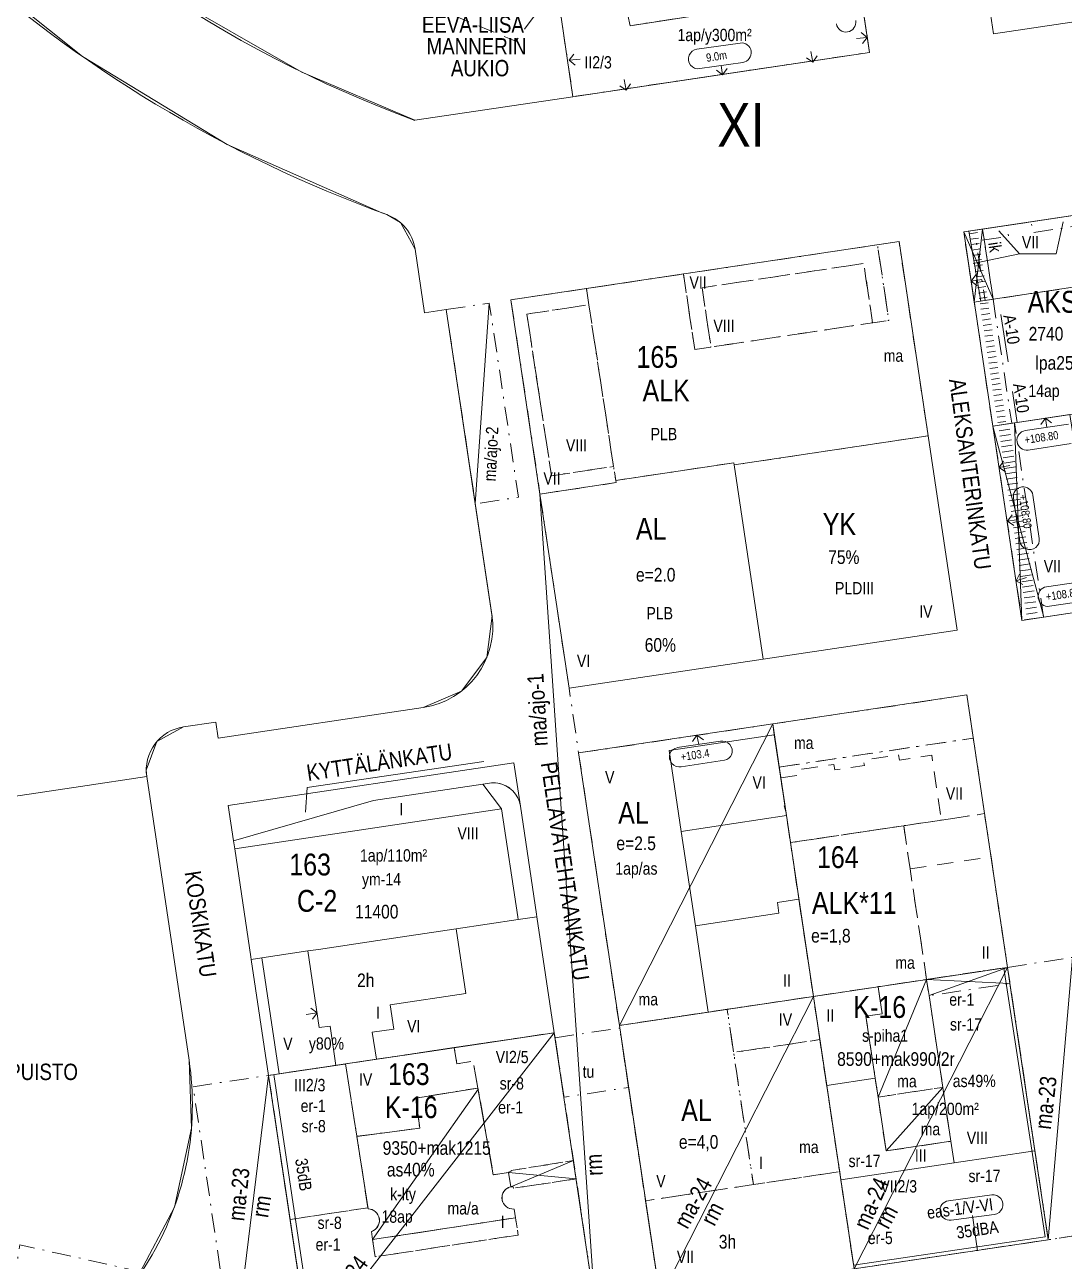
# Model space of a CAD drawing. Header units: metres. Extents: x 24485995 to 24488038, y 6819999 to 6822001.
# Drawn here: x 24487478.8 to 24487669.5, y 6821051.7 to 6821278.4 of the extents above; entities that cross this region are included whole.
import ezdxf

# ---------------------------------------------------------------- set-up
doc = ezdxf.new("R2010")
doc.units = ezdxf.units.M
for name, pattern in [('k10040', [10.3, 3.5, -1.5, 0.3, -1.5, 3.5]), ('k10050', [8, 3, -2, 3]), ('K10271', [0]), ('k10400', [0]), ('k10630.1', [0]), ('k10vi1', [0]), ('Osoitus_AK', [0])]:
    doc.linetypes.add(name, pattern=pattern)
for name, color, linetype, lineweight in [('AK_AsemakaavaTeksti_Kadun_puistonnimi', 7, 'Continuous', 0), ('AK_AsemakaavaTeksti_Kaupunginosan_nimi', 7, 'Continuous', 0), ('AK_AsemakaavaTeksti_Korttelinumero', 7, 'Continuous', 0), ('AK_Kaavamerkinta_Kayttotarkoitusalue', 7, 'Continuous', 0), ('AK_KayttotarkoitusSymboliViiva_Virkistysalueen_kuvio_murtoviiva', 7, 'Continuous', 0), ('AK_KayttotarkoitusViiva', 7, 'Continuous', 0), ('AK_LiikennointiTeksti_Autopaikkamerkinta', 7, 'Continuous', 0), ('AK_LiikennointiTeksti_Autopaikkamerkinta_m2', 7, 'Continuous', 0), ('AK_LiikennointiViiva_Ajoneuvoliittymakielto', 7, 'Continuous', 0), ('AK_LiikennointiViiva_Polkuviivoitus', 7, 'Continuous', 0), ('AK_MaanalainenkTeksti_Erityismaarays', 132, 'Continuous', 0), ('AK_MaanalainenkViiva_Alueenosan_raja', 132, 'Continuous', 0), ('AK_MaanalainenkViiva_Maanalaisen_tilan_viiva', 132, 'Continuous', 0), ('AK_MuuAsemakaavaSymboli_Maarayksen_soikiosymb', 7, 'Continuous', 0), ('AK_MuuAsemakaavaTeksti_Alueenosan_kayttotarkoitus', 7, 'Continuous', 0), ('AK_MuuAsemakaavaTeksti_Erityismaarays', 7, 'Continuous', 0), ('AK_MuuAsemakaavaViiva_alueenosan_raja', 7, 'Continuous', 0), ('AK_MuuAsemakaavaViiva_Merkinnan_alleviivaus', 7, 'Continuous', 0), ('AK_MuuAsemakaavaViiva_Merkinnan_Kohdistusnuoli', 7, 'Continuous', 0), ('AK_MuuAsemakaavaViiva_Ohj_alueenosan_raja', 7, 'Continuous', 0), ('AK_Poistettava_merkintä', 7, 'Continuous', 0), ('AK_RakennusalaTeksti_Huoneistomaara', 7, 'Continuous', 0), ('AK_RakennusalaTeksti_Kerrosala_tai_luku', 7, 'Continuous', 0), ('AK_RakennusalaTeksti_Rakennusoikeus', 7, 'Continuous', 0), ('AK_RakennusalaTeksti_Tehokkuusluku', 7, 'Continuous', 0), ('AK_RakennusalaViiva_Maanalaisen_tilan_viiva', 7, 'Continuous', 0), ('AK_RakennusalaViiva_Rakennusalan_raja__I_', 7, 'Continuous', 0), ('AK_RakentaminenSymboli_Rajaan_kiinni_nuoli', 7, 'Continuous', 0), ('AK_RakentaminenTeksti_Korkeusmerkinta', 7, 'Continuous', 0), ('AK_RakentaminenTeksti_Korkeusmerkinta_ja_soikio', 7, 'Continuous', 0), ('AK_RakentaminenTeksti_Korkeusmerkinta_ja_soikio_ja_nuoli', 7, 'Continuous', 0), ('AK_RakentaminenTeksti_Rakentamismaarays', 7, 'Continuous', 0), ('AK_RakentaminenViiva_dB_yms_aaltoviiva', 7, 'Continuous', 0), ('AK_RakentaminenViiva_Kulkuaukko', 7, 'Continuous', 0), ('AK_YmparistoTeksti_Aita_puurivimerkinta', 7, 'Continuous', 0), ('AK_YmparistoViiva_Aita', 7, 'Continuous', 0)]:
    doc.layers.add(name, color=color, linetype=linetype, lineweight=lineweight)
doc.styles.add('ArialNarrow', font='ARIALN.TTF')

# ---------------------------------------------------------------- blocks, each defined once
blk = doc.blocks.new('AKP43')
at = {"layer": 'AK_RakentaminenTeksti_Korkeusmerkinta_ja_soikio', "color": 7, "linetype": 'Continuous', "lineweight": 13}
for p, q in [((4, 1.8), (-4, 1.8)), ((-4, -1.8), (4, -1.8))]:
    blk.add_line(p, q, dxfattribs=at)
for centre, start, end in [((-4, 0), 90, 270), ((4, 0), 270, 90)]:
    blk.add_arc(centre, 1.8, start, end, dxfattribs=at)
blk = doc.blocks.new('NUOLI1')
at = {"layer": 'AK_RakentaminenSymboli_Rajaan_kiinni_nuoli', "color": 7, "linetype": 'Continuous', "lineweight": 0}
for p, q in [((0, 0), (-1, 1)), ((0, 2), (0, 0)), ((0, 0), (1, 1))]:
    blk.add_line(p, q, dxfattribs=at)

msp = doc.modelspace()

# ---------------------------------------------------------------- linework, layer by layer
at = {"layer": 'AK_AsemakaavaTeksti_Kadun_puistonnimi', "linetype": 'Continuous', "lineweight": 5}
msp.add_point((24487563.67, 6821274.49), dxfattribs=at)
at = {"layer": 'AK_KayttotarkoitusSymboliViiva_Virkistysalueen_kuvio_murtoviiva', "linetype": 'k10vi1', "lineweight": 9, "flags": 128}
for points in [[(24487461.07, 6821321.85), (24487480.01, 6821302.8), (24487503.71, 6821284.61), (24487529.62, 6821269.76), (24487550.34, 6821260.92), (24487579.33, 6821265.25), (24487576.97, 6821281.07), (24487566.02, 6821289.26), (24487558.76, 6821288.18), (24487552.78, 6821328.23), (24487543.39, 6821326.82), (24487540.6, 6821328.59), (24487539.78, 6821334.03), (24487506.16, 6821329.01), (24487496.27, 6821327.53), (24487496.56, 6821325.55), (24487478.76, 6821322.89), (24487478.17, 6821326.85), (24487471.25, 6821325.82), (24487461.92, 6821324.42)], [(24487415.98, 6821261.89), (24487415.14, 6821263.52), (24487418.27, 6821257.75), (24487423, 6821249.48), (24487427.54, 6821241.58), (24487432.22, 6821231.99), (24487434.65, 6821227.35), (24487435.82, 6821224.24), (24487439.73, 6821214.34), (24487444.15, 6821202.37), (24487446.87, 6821194.41), (24487449.06, 6821187.55), (24487451.2, 6821180.02), (24487452.17, 6821175.62), (24487453.94, 6821166.33), (24487455.19, 6821158.09), (24487456.23, 6821148.63), (24487457.51, 6821136.19), (24487457.38, 6821134.07), (24487488.98, 6821138.79), (24487501.14, 6821140.61), (24487501.06, 6821141.8), (24487503, 6821147.02), (24487507.87, 6821149.71), (24487513.81, 6821150.59), (24487514.25, 6821147.63), (24487551.85, 6821153.25), (24487558.9, 6821156.29), (24487563.52, 6821162.43), (24487564.5, 6821170.05), (24487564.46, 6821170.31), (24487556.08, 6821226.22), (24487552.12, 6821225.63), (24487550.38, 6821237.3), (24487547.68, 6821242.17), (24487545.19, 6821243.63), (24487544.3, 6821243.96), (24487515.91, 6821256.51), (24487489.36, 6821272.61), (24487465.1, 6821291.99), (24487455.71, 6821286.89), (24487445.4, 6821281.29), (24487417.24, 6821265.99)], [(24487465.23, 6821026.84), (24487476.58, 6821030.07), (24487489.21, 6821037.78), (24487499.34, 6821048.57), (24487506.22, 6821061.67), (24487509.35, 6821076.13), (24487508.92, 6821088.59), (24487501.14, 6821140.61), (24487488.98, 6821138.79), (24487457.38, 6821134.07), (24487457.38, 6821134), (24487457.07, 6821126.62), (24487457.05, 6821126.01), (24487456.45, 6821118.01), (24487455.14, 6821109.4), (24487454, 6821102.12), (24487452.55, 6821095.36), (24487451.01, 6821089.65), (24487447.53, 6821079.13), (24487441.98, 6821062.24), (24487437.48, 6821048.51), (24487434.91, 6821040.65), (24487432.51, 6821033.33), (24487429.13, 6821022.89), (24487429.24, 6821024.22)]]:
    msp.add_lwpolyline(points, dxfattribs=at)
at = {"layer": 'AK_KayttotarkoitusViiva', "linetype": 'Continuous', "lineweight": 20, "flags": 128}
for points in [[(24487666.1, 6821381.56), (24487701.7, 6821386.88), (24487706.56, 6821354.37), (24487716.8, 6821285.79), (24487656.48, 6821276.77), (24487651.35, 6821311.06)], [(24487579.33, 6821265.25), (24487633.73, 6821273.38), (24487625.16, 6821330.74), (24487612.3, 6821328.82), (24487576.97, 6821281.07)], [(24487579.33, 6821265.25), (24487576.97, 6821281.07)], [(24487579.33, 6821265.25), (24487550.34, 6821260.92)], [(24487686.52, 6821245.78), (24487651.02, 6821240.46), (24487656.35, 6821204.86)], [(24487567.95, 6821228), (24487639.15, 6821238.68), (24487644.49, 6821203.08)], [(24487550.38, 6821237.3), (24487552.12, 6821225.63), (24487556.08, 6821226.22)], [(24487567.95, 6821228), (24487573.28, 6821192.4)], [(24487564.47, 6821170.28), (24487561.42, 6821190.62), (24487556.08, 6821226.22)], [(24487656.35, 6821204.86), (24487691.86, 6821210.18)], [(24487697.19, 6821174.58), (24487661.69, 6821169.25), (24487656.35, 6821204.86)], [(24487608.89, 6821197.74), (24487644.49, 6821203.08)], [(24487644.49, 6821203.08), (24487649.82, 6821167.47), (24487614.22, 6821162.14)], [(24487573.28, 6821192.4), (24487587.23, 6821194.49), (24487587.17, 6821194.89), (24487608.83, 6821198.14), (24487608.89, 6821197.74)], [(24487614.22, 6821162.14), (24487608.89, 6821197.74)], [(24487573.28, 6821192.4), (24487578.62, 6821156.8)], [(24487614.22, 6821162.14), (24487578.62, 6821156.8)], [(24487615.98, 6821150.25), (24487651.58, 6821155.57), (24487659.05, 6821105.63)], [(24487551.85, 6821153.25), (24487514.25, 6821147.63), (24487513.81, 6821150.59), (24487507.87, 6821149.71)], [(24487580.37, 6821144.93), (24487615.98, 6821150.25)], [(24487615.98, 6821150.25), (24487623.44, 6821100.3)], [(24487517.06, 6821128.84), (24487516.09, 6821135.32), (24487568.51, 6821143.15)], [(24487569.69, 6821135.21), (24487568.51, 6821143.15)], [(24487587.84, 6821094.98), (24487580.37, 6821144.93)], [(24487501.14, 6821140.61), (24487488.98, 6821138.79), (24487457.38, 6821134.07)], [(24487508.92, 6821088.59), (24487501.14, 6821140.61)], [(24487564.01, 6821139.4), (24487562.81, 6821139.22), (24487542.75, 6821136.22), (24487517.06, 6821128.84)], [(24487575.91, 6821093.65), (24487572.73, 6821114.92), (24487572.65, 6821115.41), (24487569.69, 6821135.21)], [(24487517.06, 6821128.84), (24487517.28, 6821127.35), (24487520.24, 6821107.57), (24487520.31, 6821107.08), (24487523.49, 6821085.82)], [(24487623.44, 6821100.3), (24487659.05, 6821105.63)], [(24487659.05, 6821105.63), (24487666.51, 6821055.68)], [(24487623.44, 6821100.3), (24487587.84, 6821094.98)], [(24487630.91, 6821050.36), (24487623.44, 6821100.3)], [(24487523.49, 6821085.82), (24487525.47, 6821086.11), (24487535.85, 6821087.66), (24487537.62, 6821087.93), (24487546.73, 6821089.29), (24487557.53, 6821090.91), (24487560.5, 6821091.35), (24487575.91, 6821093.65)], [(24487583.37, 6821043.71), (24487575.91, 6821093.65)], [(24487587.84, 6821094.98), (24487595.31, 6821045.04)], [(24487530.96, 6821035.87), (24487523.49, 6821085.82)], [(24487666.51, 6821055.68), (24487630.91, 6821050.36)]]:
    msp.add_lwpolyline(points, dxfattribs=at)
at = {"layer": 'AK_KayttotarkoitusViiva', "linetype": 'Continuous', "lineweight": 20}
for centre, radius, start, end in [((24487627.49, 6821470.45), 223.29, 220.9937, 249.7854), ((24487627.48, 6821470.44), 241.27, 227.6978, 250.0583), ((24487542.46, 6821236.11), 8, 8.5267, 70.0492), ((24487549.63, 6821168.08), 15, 278.5066, 8.4233), ((24487509.05, 6821141.8), 8, 98.495, 188.5129), ((24487564.75, 6821134.45), 5, 81.0216, 98.5125), ((24487564.76, 6821134.45), 4.99, 53.5038, 81.1089), ((24487564.76, 6821134.46), 4.99, 8.6382, 81.1077), ((24487454.52, 6821080.46), 55, 329.9306, 8.5005), ((24487454.52, 6821080.46), 55, 278.1743, 329.9306)]:
    msp.add_arc(centre, radius, start, end, dxfattribs=at)
at = {"layer": 'AK_LiikennointiViiva_Ajoneuvoliittymakielto', "linetype": 'k10630.1', "lineweight": 5, "flags": 128}
msp.add_lwpolyline([(24487630.91, 6821050.36), (24487595.31, 6821045.04), (24487592.65, 6821062.83)], dxfattribs=at)
at = {"layer": 'AK_LiikennointiViiva_Polkuviivoitus', "linetype": 'Continuous', "lineweight": 0, "flags": 128}
for points in [[(24487653.56, 6821240.33), (24487652.08, 6821240.11)], [(24487653.71, 6821239.34), (24487652.23, 6821239.12)], [(24487653.86, 6821238.36), (24487652.38, 6821238.13)], [(24487654.01, 6821237.37), (24487652.52, 6821237.14)], [(24487654.16, 6821236.38), (24487652.67, 6821236.16)], [(24487654.3, 6821235.39), (24487652.82, 6821235.17)], [(24487654.45, 6821234.4), (24487652.97, 6821234.18)], [(24487654.6, 6821233.41), (24487653.12, 6821233.19)], [(24487654.75, 6821232.42), (24487653.27, 6821232.2)], [(24487654.9, 6821231.43), (24487653.41, 6821231.21)], [(24487655.05, 6821230.44), (24487653.56, 6821230.22)], [(24487655.19, 6821229.46), (24487653.71, 6821229.23)], [(24487655.34, 6821228.47), (24487653.86, 6821228.24)], [(24487655.49, 6821227.48), (24487654.01, 6821227.26)], [(24487655.64, 6821226.49), (24487654.16, 6821226.27)], [(24487655.79, 6821225.5), (24487654.3, 6821225.28)], [(24487655.93, 6821224.51), (24487654.45, 6821224.29)], [(24487656.08, 6821223.52), (24487654.6, 6821223.3)], [(24487656.23, 6821222.53), (24487654.75, 6821222.31)], [(24487656.38, 6821221.54), (24487654.9, 6821221.32)], [(24487656.53, 6821220.56), (24487655.04, 6821220.33)], [(24487656.68, 6821219.57), (24487655.19, 6821219.34)], [(24487656.82, 6821218.58), (24487655.34, 6821218.35)], [(24487656.97, 6821217.59), (24487655.49, 6821217.37)], [(24487657.12, 6821216.6), (24487655.64, 6821216.38)], [(24487657.27, 6821215.61), (24487655.79, 6821215.39)], [(24487657.42, 6821214.62), (24487655.93, 6821214.4)], [(24487657.57, 6821213.63), (24487656.08, 6821213.41)], [(24487657.71, 6821212.64), (24487656.23, 6821212.42)], [(24487657.86, 6821211.65), (24487656.38, 6821211.43)], [(24487658.01, 6821210.67), (24487656.53, 6821210.44)], [(24487658.16, 6821209.68), (24487656.68, 6821209.45)], [(24487658.31, 6821208.69), (24487656.82, 6821208.47)], [(24487658.46, 6821207.7), (24487656.97, 6821207.48)], [(24487658.6, 6821206.71), (24487657.12, 6821206.49)], [(24487658.75, 6821205.72), (24487657.27, 6821205.5)], [(24487659.47, 6821204.31), (24487657.49, 6821204.02)], [(24487659.62, 6821203.32), (24487657.64, 6821203.03)], [(24487659.77, 6821202.33), (24487657.79, 6821202.04)], [(24487659.91, 6821201.34), (24487657.94, 6821201.05)], [(24487660.06, 6821200.36), (24487658.08, 6821200.06)], [(24487660.21, 6821199.37), (24487658.23, 6821199.07)], [(24487660.36, 6821198.38), (24487658.38, 6821198.08)], [(24487660.51, 6821197.39), (24487658.53, 6821197.09)], [(24487660.65, 6821196.4), (24487658.68, 6821196.1)], [(24487660.8, 6821195.41), (24487658.82, 6821195.11)], [(24487660.95, 6821194.42), (24487658.97, 6821194.13)], [(24487661.1, 6821193.43), (24487659.12, 6821193.14)], [(24487661.25, 6821192.44), (24487659.27, 6821192.15)], [(24487661.4, 6821191.46), (24487659.42, 6821191.16)], [(24487661.54, 6821190.47), (24487659.57, 6821190.17)], [(24487661.69, 6821189.48), (24487659.71, 6821189.18)], [(24487661.84, 6821188.49), (24487659.86, 6821188.19)], [(24487661.99, 6821187.5), (24487660.01, 6821187.2)], [(24487662.14, 6821186.51), (24487660.16, 6821186.21)], [(24487662.29, 6821185.52), (24487660.31, 6821185.23)], [(24487662.43, 6821184.53), (24487660.46, 6821184.24)], [(24487662.58, 6821183.54), (24487660.6, 6821183.25)], [(24487662.73, 6821182.55), (24487660.75, 6821182.26)], [(24487662.88, 6821181.57), (24487660.9, 6821181.27)], [(24487663.03, 6821180.58), (24487661.05, 6821180.28)], [(24487663.17, 6821179.59), (24487661.2, 6821179.29)], [(24487663.32, 6821178.6), (24487661.34, 6821178.3)], [(24487663.47, 6821177.61), (24487661.49, 6821177.31)], [(24487663.62, 6821176.62), (24487661.64, 6821176.32)], [(24487663.77, 6821175.63), (24487661.79, 6821175.34)], [(24487663.92, 6821174.64), (24487661.94, 6821174.35)], [(24487664.06, 6821173.65), (24487662.09, 6821173.36)], [(24487664.21, 6821172.67), (24487662.23, 6821172.37)], [(24487664.36, 6821171.68), (24487662.38, 6821171.38)], [(24487664.51, 6821170.69), (24487662.53, 6821170.39)]]:
    msp.add_lwpolyline(points, dxfattribs=at)
at = {"layer": 'AK_MaanalainenkViiva_Alueenosan_raja', "linetype": 'k10040', "lineweight": 5, "flags": 128}
for points in [[(24487573.28, 6821192.4), (24487578.62, 6821156.8), (24487580.37, 6821144.93)], [(24487659.05, 6821105.63), (24487670.95, 6821107.45), (24487678.44, 6821057.51), (24487666.51, 6821055.68), (24487659.05, 6821105.63)], [(24487623.44, 6821100.3), (24487659.05, 6821105.63), (24487666.51, 6821055.68), (24487630.91, 6821050.36), (24487623.44, 6821100.3)], [(24487595.31, 6821045.04), (24487587.84, 6821094.98), (24487623.44, 6821100.3), (24487630.91, 6821050.36), (24487595.31, 6821045.04)], [(24487523.49, 6821085.82), (24487575.91, 6821093.65), (24487583.37, 6821043.71), (24487530.96, 6821035.87), (24487523.49, 6821085.82)], [(24487509.64, 6821083.75), (24487523.49, 6821085.82), (24487530.96, 6821035.87), (24487517.11, 6821033.8), (24487509.64, 6821083.75)], [(24487635.16, 6821020.66), (24487630.91, 6821050.36), (24487666.51, 6821055.68), (24487678.44, 6821057.51), (24487713.94, 6821062.83), (24487749.46, 6821068.15), (24487761.13, 6821069.89), (24487796.74, 6821075.19), (24487821.77, 6821078.92)]]:
    msp.add_lwpolyline(points, dxfattribs=at)
at = {"layer": 'AK_MaanalainenkViiva_Maanalaisen_tilan_viiva', "linetype": 'Continuous', "lineweight": 5, "flags": 128}
for points in [[(24487583.37, 6821043.71), (24487573.28, 6821192.4)], [(24487666.51, 6821055.68), (24487670.95, 6821107.45)], [(24487630.91, 6821050.36), (24487659.05, 6821105.63)], [(24487595.31, 6821045.04), (24487623.44, 6821100.3)], [(24487530.96, 6821035.87), (24487575.91, 6821093.65)], [(24487517.11, 6821033.8), (24487523.49, 6821085.82)]]:
    msp.add_lwpolyline(points, dxfattribs=at)
at = {"layer": 'AK_MuuAsemakaavaViiva_alueenosan_raja', "linetype": 'k10040', "lineweight": 5, "flags": 128}
for points in [[(24487588.15, 6821296.19), (24487589.34, 6821297.79), (24487596.3, 6821292.49), (24487600.46, 6821298.11), (24487604.62, 6821303.72), (24487601.81, 6821305.8), (24487597.58, 6821308.93), (24487598.77, 6821310.53), (24487602.19, 6821308.01), (24487606.59, 6821304.76), (24487607.57, 6821304.03), (24487610.15, 6821307.52), (24487612.74, 6821311.02), (24487612.35, 6821313.89), (24487611.96, 6821316.77), (24487615.55, 6821317.24), (24487616.73, 6821309.35), (24487617.91, 6821301.46), (24487623.59, 6821302.33), (24487629.27, 6821303.21), (24487630.14, 6821297.37), (24487622.9, 6821296.32), (24487618.27, 6821295.65), (24487619.22, 6821289.27), (24487620.18, 6821282.89), (24487617.84, 6821282.54), (24487604.87, 6821280.57), (24487589.81, 6821278.27), (24487589.39, 6821280.2), (24487592.95, 6821285.01), (24487596.51, 6821289.82), (24487592.09, 6821293.19), (24487588.15, 6821296.19)], [(24487604.87, 6821280.57), (24487617.84, 6821282.54), (24487620.18, 6821282.89), (24487618.27, 6821295.65), (24487627.54, 6821296.99), (24487630.14, 6821297.37), (24487632.04, 6821284.7), (24487633.73, 6821273.38), (24487606.59, 6821269.32), (24487579.33, 6821265.25), (24487576.97, 6821281.07), (24487588.15, 6821296.19), (24487589.26, 6821295.34), (24487594.91, 6821291.04), (24487596.51, 6821289.82), (24487589.39, 6821280.2), (24487589.81, 6821278.27), (24487604.87, 6821280.57)], [(24487656.41, 6821228.12), (24487654.92, 6821227.9), (24487653.29, 6821238.78), (24487659.22, 6821239.67), (24487658.93, 6821241.64), (24487663.38, 6821242.31), (24487663.67, 6821240.33), (24487672.67, 6821241.68), (24487672.38, 6821243.66), (24487676.83, 6821244.33), (24487677.12, 6821242.35), (24487684.84, 6821243.51), (24487686.47, 6821232.63), (24487656.41, 6821228.12)], [(24487651.02, 6821240.46), (24487654.48, 6821240.98), (24487656.41, 6821228.12), (24487652.94, 6821227.6), (24487651.02, 6821240.46)], [(24487651.02, 6821240.46), (24487654.48, 6821240.98)], [(24487652.94, 6821227.6), (24487651.02, 6821240.46)], [(24487654.48, 6821240.98), (24487656.41, 6821228.12)], [(24487581.79, 6821230.08), (24487582.24, 6821227.11), (24487584.03, 6821215.4), (24487585.34, 6821206.85), (24487586.77, 6821197.46), (24487587.17, 6821194.89), (24487598, 6821196.51), (24487608.83, 6821198.14), (24487608.89, 6821197.74), (24487617.79, 6821199.07), (24487631.14, 6821201.08), (24487644.49, 6821203.08), (24487641.82, 6821220.88), (24487639.15, 6821238.68), (24487635.19, 6821238.09), (24487636.05, 6821232.4), (24487637.27, 6821224.24), (24487626.89, 6821222.68), (24487608.34, 6821219.9), (24487604.64, 6821219.35), (24487601.67, 6821218.9), (24487600.45, 6821227.06), (24487599.59, 6821232.75), (24487590.69, 6821231.41), (24487581.79, 6821230.08)], [(24487599.59, 6821232.75), (24487600.04, 6821229.78), (24487600.85, 6821224.34), (24487601.67, 6821218.9), (24487604.64, 6821219.35), (24487603.82, 6821224.79), (24487603.01, 6821230.23), (24487607.45, 6821230.89), (24487617.84, 6821232.45), (24487627.23, 6821233.86), (24487632.67, 6821234.67), (24487633.49, 6821229.23), (24487634.3, 6821223.8), (24487637.27, 6821224.24), (24487636.45, 6821229.68), (24487635.64, 6821235.12), (24487635.19, 6821238.09), (24487617.39, 6821235.42), (24487603.55, 6821233.34), (24487602.56, 6821233.19), (24487599.59, 6821232.75)], [(24487603.01, 6821230.23), (24487603.82, 6821224.79), (24487604.64, 6821219.35), (24487619.47, 6821221.57), (24487634.3, 6821223.8), (24487633.89, 6821226.51), (24487633.08, 6821231.95), (24487632.67, 6821234.67), (24487627.23, 6821233.86), (24487622.54, 6821233.15), (24487612.65, 6821231.67), (24487603.01, 6821230.23)], [(24487567.95, 6821228), (24487569.28, 6821219.1), (24487570.62, 6821210.2), (24487571.95, 6821201.3), (24487573.28, 6821192.4), (24487580.26, 6821193.45), (24487587.23, 6821194.49), (24487587.17, 6821194.89), (24487586.77, 6821197.46), (24487581.09, 6821196.61), (24487575.4, 6821195.75), (24487574.27, 6821203.17), (24487573.14, 6821210.58), (24487572.57, 6821214.29), (24487571.7, 6821219.97), (24487570.87, 6821225.41), (24487573.72, 6821225.83), (24487578.04, 6821226.48), (24487582.24, 6821227.11), (24487581.79, 6821230.08), (24487576.11, 6821229.23), (24487567.95, 6821228)], [(24487581.79, 6821230.08), (24487576.11, 6821229.23)], [(24487582.24, 6821227.11), (24487581.79, 6821230.08)], [(24487556.08, 6821226.22), (24487563.99, 6821227.41), (24487569.33, 6821191.81), (24487561.42, 6821190.62), (24487556.08, 6821226.22)], [(24487570.87, 6821225.41), (24487573.14, 6821210.58), (24487575.4, 6821195.75), (24487581.09, 6821196.61), (24487586.77, 6821197.46), (24487585.34, 6821206.85), (24487583.91, 6821216.24), (24487582.79, 6821223.56), (24487582.24, 6821227.11), (24487576.56, 6821226.26), (24487570.87, 6821225.41)], [(24487656.35, 6821204.86), (24487652.94, 6821227.6)], [(24487656.41, 6821228.12), (24487659.81, 6821205.38)], [(24487573.14, 6821210.58), (24487572, 6821217.99)], [(24487656.35, 6821204.86), (24487659.82, 6821205.38)], [(24487659.81, 6821205.38), (24487656.35, 6821204.86)], [(24487665.65, 6821169.85), (24487661.69, 6821169.25), (24487656.35, 6821204.86)], [(24487659.82, 6821205.38), (24487660.31, 6821205.45)], [(24487665.65, 6821169.85), (24487660.31, 6821205.45)], [(24487587.23, 6821194.49), (24487587.17, 6821194.89)], [(24487573.28, 6821192.4), (24487580.26, 6821193.45)], [(24487617.16, 6821142.34), (24487615.98, 6821150.25), (24487651.58, 6821155.57), (24487652.76, 6821147.66)], [(24487580.37, 6821144.93), (24487615.98, 6821150.25), (24487623.44, 6821100.3), (24487587.84, 6821094.98), (24487580.37, 6821144.93)], [(24487617.16, 6821142.34), (24487632.49, 6821144.63), (24487644.85, 6821146.48), (24487652.76, 6821147.66)], [(24487640, 6821131.6), (24487646.92, 6821132.63), (24487654.83, 6821133.81), (24487652.76, 6821147.66), (24487644.85, 6821146.48), (24487632.49, 6821144.63), (24487617.16, 6821142.34), (24487617.31, 6821141.35), (24487617.46, 6821140.36), (24487619.23, 6821128.49), (24487640, 6821131.6)], [(24487640, 6821131.6), (24487641.18, 6821123.68), (24487644.21, 6821103.41), (24487659.05, 6821105.63), (24487656.02, 6821125.9), (24487654.83, 6821133.81), (24487646.92, 6821132.63), (24487640, 6821131.6)], [(24487623.44, 6821100.3), (24487619.23, 6821128.49), (24487640, 6821131.6), (24487641.18, 6821123.68), (24487644.21, 6821103.41), (24487635.31, 6821102.08), (24487623.44, 6821100.3)], [(24487656.02, 6821125.9), (24487659.05, 6821105.63)], [(24487659.05, 6821105.63), (24487644.21, 6821103.39), (24487644.65, 6821100.44), (24487659.49, 6821102.66), (24487659.05, 6821105.63)], [(24487635.3, 6821081.85), (24487634.78, 6821085.32), (24487635.3, 6821081.85), (24487647.17, 6821083.63), (24487644.65, 6821100.44), (24487644.21, 6821103.41), (24487635.31, 6821102.08), (24487636.05, 6821097.13), (24487633.08, 6821096.69), (24487634.78, 6821085.32), (24487635.3, 6821081.85)], [(24487623.44, 6821100.3), (24487607.62, 6821097.94), (24487607.69, 6821097.44), (24487608.8, 6821090.03), (24487613.09, 6821090.67), (24487624.63, 6821092.39), (24487623.44, 6821100.3)], [(24487604.65, 6821097.5), (24487587.84, 6821094.98), (24487587.91, 6821094.49), (24487589.54, 6821083.61), (24487592.65, 6821062.84), (24487612.42, 6821065.8), (24487609.32, 6821086.57), (24487608.8, 6821090.03), (24487607.69, 6821097.44), (24487607.62, 6821097.94), (24487604.65, 6821097.5)], [(24487557.53, 6821090.91), (24487558.06, 6821087.94), (24487561.02, 6821088.43), (24487561.9, 6821083.51), (24487564.72, 6821067.61), (24487567.53, 6821068.03), (24487567.52, 6821068.1), (24487567.99, 6821068.27), (24487568, 6821068.4), (24487579.41, 6821070.19), (24487577.67, 6821081.83), (24487575.91, 6821093.65), (24487568.2, 6821092.5), (24487557.53, 6821090.91)], [(24487575.91, 6821093.65), (24487576.05, 6821092.71)], [(24487576.05, 6821092.71), (24487587.91, 6821094.49), (24487589.54, 6821083.61), (24487577.67, 6821081.83), (24487576.05, 6821092.71)], [(24487587.91, 6821094.49), (24487587.84, 6821094.98)], [(24487537.62, 6821087.93), (24487538.65, 6821081.28), (24487539.69, 6821074.64), (24487551.22, 6821076.15), (24487550.48, 6821081.64), (24487561.9, 6821083.51), (24487561.02, 6821088.43), (24487558.06, 6821087.94), (24487557.53, 6821090.91), (24487548.52, 6821089.56), (24487537.62, 6821087.93)], [(24487625.88, 6821083.99), (24487624.63, 6821092.39), (24487613.09, 6821090.67), (24487608.8, 6821090.03), (24487609.32, 6821086.57), (24487612.42, 6821065.8), (24487628.25, 6821068.16), (24487625.88, 6821083.99)], [(24487523.49, 6821085.82), (24487525.45, 6821072.71), (24487527.44, 6821059.41), (24487534.49, 6821060.46), (24487541.72, 6821061.55), (24487540.7, 6821068.09), (24487539.69, 6821074.64), (24487537.62, 6821087.93), (24487530.66, 6821086.89), (24487523.49, 6821085.82)], [(24487567.91, 6821065.38), (24487567.53, 6821068.03), (24487564.72, 6821067.61), (24487563.13, 6821076.56), (24487561.9, 6821083.51), (24487558.02, 6821082.87), (24487550.48, 6821081.64), (24487551.22, 6821076.15), (24487545.45, 6821075.4), (24487539.69, 6821074.64), (24487540.7, 6821068.09), (24487541.72, 6821061.55), (24487541.75, 6821061.35)], [(24487636.78, 6821071.97), (24487635.3, 6821081.85), (24487647.17, 6821083.63), (24487648.65, 6821073.74), (24487636.78, 6821071.97)], [(24487567.52, 6821068.1), (24487567.53, 6821068.03), (24487567.91, 6821065.38), (24487568.37, 6821065.39), (24487568.45, 6821065.14), (24487573.9, 6821065.95), (24487579.91, 6821066.84), (24487579.64, 6821068.68), (24487579.41, 6821070.19), (24487577.87, 6821069.95), (24487573.71, 6821069.3), (24487568, 6821068.4), (24487567.99, 6821068.27), (24487567.52, 6821068.1)], [(24487567.53, 6821068.03), (24487567.54, 6821067.91)], [(24487612.42, 6821065.8), (24487592.65, 6821062.84), (24487595.31, 6821045.04), (24487630.91, 6821050.36), (24487628.47, 6821066.68), (24487628.25, 6821068.16), (24487612.42, 6821065.8)], [(24487541.72, 6821061.55), (24487538.1, 6821061), (24487530.96, 6821059.94), (24487527.44, 6821059.41), (24487529.2, 6821047.64), (24487530.96, 6821035.87), (24487557.16, 6821039.79), (24487583.37, 6821043.71), (24487581.39, 6821056.95), (24487579.92, 6821066.85), (24487573.9, 6821065.95), (24487568.45, 6821065.14), (24487568.37, 6821065.39), (24487567.91, 6821065.38)], [(24487579.35, 6821066.76), (24487579.92, 6821066.85)], [(24487541.75, 6821061.35), (24487541.72, 6821061.55)], [(24487542.37, 6821057.21), (24487542.58, 6821055.72), (24487554.37, 6821057.52), (24487568.78, 6821059.72), (24487568.52, 6821061.32)], [(24487568.52, 6821061.32), (24487568.78, 6821059.72), (24487569.3, 6821056.56), (24487555.32, 6821054.43), (24487543.02, 6821052.55), (24487542.58, 6821055.72), (24487542.37, 6821057.21)], [(24487542.58, 6821055.72), (24487543.02, 6821052.55), (24487555.32, 6821054.43), (24487569.3, 6821056.56), (24487568.78, 6821059.72), (24487554.37, 6821057.52), (24487542.58, 6821055.72)], [(24487568.78, 6821059.72), (24487566.16, 6821059.32)], [(24487462.35, 6821026.02), (24487475.08, 6821037.17), (24487477.87, 6821054.75), (24487485.34, 6821053.09), (24487498.16, 6821050.25), (24487500.2, 6821049.82)]]:
    msp.add_lwpolyline(points, dxfattribs=at)
at = {"layer": 'AK_MuuAsemakaavaViiva_alueenosan_raja', "linetype": 'k10040', "lineweight": 5}
for centre, radius, start, end in [((24487568.37, 6821063.37), 2.06, 102.9356, 274.0547), ((24487568.37, 6821063.37), 2.06, 102.9437, 274.0466), ((24487541.72, 6821059.23), 2.12, 287.9399, 89.1531), ((24487541.72, 6821059.23), 2.12, 287.9304, 89.1626), ((24487541.72, 6821059.23), 2.12, 287.9306, 89.1624)]:
    msp.add_arc(centre, radius, start, end, dxfattribs=at)
at = {"layer": 'AK_MuuAsemakaavaViiva_Merkinnan_alleviivaus', "linetype": 'Continuous', "lineweight": 5, "flags": 128}
msp.add_lwpolyline([(24487652.64, 6821060.11), (24487653.51, 6821053.67)], dxfattribs=at)
at = {"layer": 'AK_MuuAsemakaavaViiva_Merkinnan_Kohdistusnuoli', "linetype": 'Osoitus_AK', "lineweight": 5, "flags": 128}
for points in [[(24487661.26, 6821236.46), (24487657.47, 6821240.63)], [(24487661.26, 6821236.46), (24487667.97, 6821236.46), (24487669.24, 6821242.32)], [(24487661.26, 6821236.46), (24487652.77, 6821234.7)], [(24487562.97, 6821143.39), (24487530.55, 6821138.58), (24487530.28, 6821134.09)]]:
    msp.add_lwpolyline(points, dxfattribs=at)
at = {"layer": 'AK_MuuAsemakaavaViiva_Ohj_alueenosan_raja', "linetype": 'k10050', "lineweight": 5, "flags": 128}
for points in [[(24487553.05, 6821285.84), (24487551.44, 6821296.58), (24487549.84, 6821307.32), (24487548.35, 6821317.33), (24487546.85, 6821327.34), (24487552.78, 6821328.23), (24487555.55, 6821309.68), (24487558.76, 6821288.18), (24487566.02, 6821289.26), (24487574.45, 6821282.96), (24487568.83, 6821275.43), (24487563.16, 6821277.78), (24487557.48, 6821280.12)], [(24487617.46, 6821140.36), (24487620.92, 6821140.88), (24487620.77, 6821141.86), (24487621.26, 6821141.94), (24487622.25, 6821142.09), (24487627.2, 6821142.83), (24487627.35, 6821141.84), (24487628.33, 6821141.98), (24487632.79, 6821142.65), (24487632.64, 6821143.64), (24487633.13, 6821143.71), (24487639.07, 6821144.6), (24487639.21, 6821143.61), (24487645.15, 6821144.5), (24487646.92, 6821132.63)], [(24487619.23, 6821128.49), (24487617.46, 6821140.36)], [(24487618.34, 6821134.42), (24487618.07, 6821135.23)], [(24487619.23, 6821128.49), (24487640, 6821131.6)], [(24487640, 6821131.6), (24487646.92, 6821132.63)], [(24487641.18, 6821123.68), (24487656.02, 6821125.9)]]:
    msp.add_lwpolyline(points, dxfattribs=at)
at = {"layer": 'AK_Poistettava_merkintä', "linetype": 'k10040', "lineweight": 0, "flags": 128}
for points in [[(24487581.79, 6821230.08), (24487599.59, 6821232.75)], [(24487644.21, 6821103.41), (24487659.05, 6821105.63)]]:
    msp.add_lwpolyline(points, dxfattribs=at)
at = {"layer": 'AK_RakennusalaViiva_Maanalaisen_tilan_viiva', "linetype": 'Continuous', "lineweight": 5, "flags": 128}
for points in [[(24487561.42, 6821190.62), (24487563.99, 6821227.41)], [(24487587.84, 6821094.98), (24487615.98, 6821150.25)], [(24487635.3, 6821081.85), (24487644.21, 6821103.39)], [(24487561.98, 6821083.36), (24487542.58, 6821055.72)], [(24487636.78, 6821071.97), (24487647.17, 6821083.63)]]:
    msp.add_lwpolyline(points, dxfattribs=at)
at = {"layer": 'AK_RakennusalaViiva_Rakennusalan_raja__I_', "linetype": 'K10271', "lineweight": 9, "flags": 128}
for points in [[(24487617.84, 6821282.54), (24487604.87, 6821280.57), (24487589.81, 6821278.27), (24487589.39, 6821280.2), (24487596.51, 6821289.82), (24487594.91, 6821291.04), (24487589.26, 6821295.34), (24487588.15, 6821296.19), (24487576.97, 6821281.07), (24487579.33, 6821265.25), (24487606.59, 6821269.32), (24487633.73, 6821273.38), (24487632.04, 6821284.7), (24487630.14, 6821297.37), (24487627.54, 6821296.99), (24487618.27, 6821295.65), (24487620.18, 6821282.89), (24487617.84, 6821282.54)], [(24487651.02, 6821240.46), (24487652.94, 6821227.6), (24487656.41, 6821228.12), (24487686.47, 6821232.63), (24487688.45, 6821232.92), (24487686.52, 6821245.78), (24487654.48, 6821240.98), (24487651.02, 6821240.46)], [(24487673.71, 6821186.22), (24487670.46, 6821206.97), (24487670.45, 6821206.97), (24487656.35, 6821204.86), (24487661.69, 6821169.25), (24487665.65, 6821169.85), (24487675.78, 6821171.37), (24487676.03, 6821171.4), (24487673.71, 6821186.22)], [(24487599.21, 6821130.55), (24487596.99, 6821145.39), (24487616.27, 6821148.27), (24487615.98, 6821150.25), (24487580.37, 6821144.93), (24487587.84, 6821094.98), (24487604.16, 6821097.42), (24487601.79, 6821113.25), (24487599.21, 6821130.55)], [(24487616.27, 6821148.27), (24487596.99, 6821145.39), (24487599.21, 6821130.55), (24487618.49, 6821133.44), (24487616.27, 6821148.27)], [(24487542.75, 6821136.22), (24487517.06, 6821128.84), (24487517.28, 6821127.35), (24487540.52, 6821130.83), (24487566.24, 6821134.67), (24487562.81, 6821139.22), (24487542.75, 6821136.22)], [(24487520.24, 6821107.57), (24487520.31, 6821107.08), (24487522.29, 6821107.38), (24487530.7, 6821108.63), (24487532.67, 6821108.93), (24487543.55, 6821110.55), (24487557.89, 6821112.7), (24487569.27, 6821114.4), (24487569.19, 6821114.89), (24487566.24, 6821134.67), (24487540.52, 6821130.83), (24487517.28, 6821127.35), (24487520.24, 6821107.57)], [(24487620.78, 6821118.11), (24487616.83, 6821117.51), (24487617.12, 6821115.54), (24487601.79, 6821113.25), (24487604.16, 6821097.42), (24487623.44, 6821100.3), (24487620.78, 6821118.11)], [(24487569.27, 6821114.4), (24487557.89, 6821112.7), (24487559.67, 6821100.83), (24487545.82, 6821098.76), (24487546.49, 6821094.31), (24487542.53, 6821093.72), (24487543.27, 6821088.77), (24487546.73, 6821089.29), (24487557.53, 6821090.91), (24487560.5, 6821091.35), (24487575.91, 6821093.65), (24487572.73, 6821114.92), (24487569.27, 6821114.4)], [(24487557.89, 6821112.7), (24487543.55, 6821110.55), (24487532.67, 6821108.93), (24487530.7, 6821108.63), (24487532.8, 6821094.58), (24487534.78, 6821094.87), (24487535.85, 6821087.66), (24487537.62, 6821087.93), (24487543.27, 6821088.77), (24487542.53, 6821093.72), (24487546.49, 6821094.31), (24487545.82, 6821098.76), (24487559.67, 6821100.83), (24487557.89, 6821112.7)], [(24487530.7, 6821108.63), (24487522.29, 6821107.38), (24487525.47, 6821086.11), (24487535.85, 6821087.66), (24487534.78, 6821094.87), (24487532.8, 6821094.58), (24487530.7, 6821108.63)], [(24487644.21, 6821103.41), (24487644.65, 6821100.44), (24487647.17, 6821083.63), (24487648.65, 6821073.74), (24487649.24, 6821069.78), (24487664.07, 6821072), (24487659.49, 6821102.66), (24487659.05, 6821105.63), (24487644.21, 6821103.41)], [(24487623.44, 6821100.3), (24487625.88, 6821083.99), (24487634.78, 6821085.32), (24487633.08, 6821096.69), (24487636.05, 6821097.13), (24487635.31, 6821102.08), (24487623.44, 6821100.3)], [(24487523.49, 6821085.82), (24487527.44, 6821059.41), (24487530.96, 6821035.87), (24487557.16, 6821039.79), (24487583.37, 6821043.71), (24487579.64, 6821068.68), (24487575.91, 6821093.65), (24487553.03, 6821090.23), (24487537.62, 6821087.93), (24487523.49, 6821085.82)], [(24487625.88, 6821083.99), (24487628.47, 6821066.68), (24487649.24, 6821069.78), (24487648.65, 6821073.74), (24487636.78, 6821071.97), (24487635.3, 6821081.85), (24487634.78, 6821085.32), (24487625.88, 6821083.99)], [(24487628.47, 6821066.68), (24487630.91, 6821050.36), (24487666.51, 6821055.68), (24487664.07, 6821072), (24487649.24, 6821069.78), (24487628.47, 6821066.68)]]:
    msp.add_lwpolyline(points, dxfattribs=at)
msp.add_lwpolyline([(24487541.75, 6821061.35), (24487539.69, 6821074.64), (24487551.22, 6821076.15), (24487550.48, 6821081.64), (24487561.9, 6821083.51), (24487564.72, 6821067.61), (24487567.53, 6821068.03), (24487567.91, 6821065.38), (24487567.91, 6821065.38, 0.925222), (24487568.52, 6821061.32), (24487568.52, 6821061.32), (24487568.78, 6821059.72), (24487542.58, 6821055.72), (24487542.37, 6821057.21), (24487542.37, 6821057.21, 0.837308), (24487541.75, 6821061.35), (24487541.75, 6821061.35)], format="xyb", dxfattribs=at)
at = {"layer": 'AK_RakentaminenTeksti_Korkeusmerkinta_ja_soikio_ja_nuoli', "linetype": 'Continuous', "lineweight": 5, "flags": 128}
for points in [[(24487609.99, 6821275.09), (24487602.07, 6821273.96)], [(24487602.58, 6821270.39), (24487610.5, 6821271.53)], [(24487606.78, 6821269.28), (24487605.65, 6821270.13)], [(24487606.54, 6821270.96), (24487606.78, 6821269.28)], [(24487606.78, 6821269.28), (24487607.62, 6821270.41)], [(24487666.01, 6821206.3), (24487665.17, 6821205.17)], [(24487666.01, 6821206.3), (24487667.14, 6821205.46)], [(24487666.26, 6821204.62), (24487666.01, 6821206.3)], [(24487670.21, 6821205.21), (24487662.3, 6821204.03)], [(24487662.84, 6821200.47), (24487670.75, 6821201.65)], [(24487660.13, 6821191.66), (24487661.31, 6821183.75)], [(24487664.87, 6821184.28), (24487663.69, 6821192.19)], [(24487659.04, 6821187.45), (24487659.88, 6821188.59)], [(24487660.72, 6821187.7), (24487659.04, 6821187.45)], [(24487659.04, 6821187.45), (24487660.18, 6821186.61)], [(24487674.09, 6821176.57), (24487666.18, 6821175.39)], [(24487666.72, 6821171.83), (24487674.63, 6821173.01)], [(24487602.07, 6821148.17), (24487601.29, 6821147.04)], [(24487602.07, 6821148.17), (24487603.27, 6821147.35)], [(24487602.42, 6821146.51), (24487602.07, 6821148.17)], [(24487606.37, 6821147.11), (24487598.47, 6821145.91)], [(24487599.2, 6821142.38), (24487607.11, 6821143.59)]]:
    msp.add_lwpolyline(points, dxfattribs=at)
at = {"layer": 'AK_RakentaminenTeksti_Korkeusmerkinta_ja_soikio_ja_nuoli', "linetype": 'Continuous', "lineweight": 5}
for centre, start, end in [((24487629.42, 6821278.9), 189.3098, 9.3098), ((24487662.57, 6821202.25), 98.5198, 278.5198), ((24487661.91, 6821191.92), 8.5254, 188.5254), ((24487663.09, 6821184.01), 188.5254, 8.5254), ((24487666.45, 6821173.61), 98.5198, 278.5198)]:
    msp.add_arc(centre, 1.8, start, end, dxfattribs=at)
for centre, major_axis, ratio, start_param, end_param in [((24487610.24, 6821273.31), (-0.26, 1.78), 1, 3.141593, 6.283185), ((24487602.32, 6821272.17), (-0.26, 1.78), 1, 0, 3.141593), ((24487598.83, 6821144.14), (-1.52, 1.05), 0.947831, 5.497787, 8.63938), ((24487606.74, 6821145.35), (-1.52, 1.05), 0.947831, 2.356194, 5.497787)]:
    msp.add_ellipse(centre, major_axis=major_axis, ratio=ratio, start_param=start_param, end_param=end_param, dxfattribs=at)
at = {"layer": 'AK_RakentaminenViiva_dB_yms_aaltoviiva', "linetype": 'k10400', "lineweight": 0, "flags": 128}
for points in [[(24487651.94, 6821240.6), (24487654.14, 6821227.77)], [(24487658.37, 6821105.5), (24487665.93, 6821056.24), (24487630.81, 6821051.03)], [(24487528.4, 6821059.76), (24487524.48, 6821085.96)], [(24487528.4, 6821059.76), (24487531.8, 6821037.01)]]:
    msp.add_lwpolyline(points, dxfattribs=at)
at = {"layer": 'AK_RakentaminenViiva_Kulkuaukko', "linetype": 'Continuous', "lineweight": 5, "flags": 128}
for points in [[(24487652.94, 6821227.6), (24487654.48, 6821240.98), (24487651.02, 6821240.46), (24487656.41, 6821228.12)], [(24487656.35, 6821204.86), (24487665.7, 6821169.85)], [(24487660.31, 6821205.45), (24487661.69, 6821169.25)], [(24487659.05, 6821105.63), (24487644.65, 6821100.44)], [(24487644.21, 6821103.39), (24487659.49, 6821102.66)], [(24487579.41, 6821070.21), (24487567.91, 6821065.38)], [(24487567.53, 6821068.03), (24487579.91, 6821066.84)]]:
    msp.add_lwpolyline(points, dxfattribs=at)
at = {"layer": 'AK_YmparistoViiva_Aita', "linetype": 'Continuous', "lineweight": 5, "flags": 128}
for points in [[(24487657.84, 6821225.3), (24487659.14, 6821216.65)], [(24487659.95, 6821211.21), (24487660.8, 6821205.52)]]:
    msp.add_lwpolyline(points, dxfattribs=at)

# ---------------------------------------------------------------- block references
at = {"layer": 'AK_MuuAsemakaavaSymboli_Maarayksen_soikiosymb', "color": 7, "lineweight": 5, "rotation": 7.690236309220017}
msp.add_blockref('AKP43', (24487652.42, 6821061.59), dxfattribs=at)
at = {"layer": 'AK_RakentaminenSymboli_Rajaan_kiinni_nuoli', "color": 7, "lineweight": 0}
for p, rotation in [((24487633.32, 6821276.13), 96.41644362665039), ((24487578.64, 6821271.92), 276.7091977437814), ((24487623.33, 6821271.58), 10.47945775533441), ((24487589.09, 6821266.45), 10.17001627376308), ((24487652.37, 6821231.44), 278.5255724030263), ((24487657.49, 6821197.27), 279.7228225657927), ((24487660.61, 6821176.48), 287.7844349009987), ((24487532.39, 6821097.28), 98.50019190805017)]:
    msp.add_blockref('NUOLI1', p, dxfattribs=dict(at, rotation=rotation))

# ---------------------------------------------------------------- texts
at = {"layer": 'AK_AsemakaavaTeksti_Kadun_puistonnimi', "linetype": 'Continuous', "lineweight": 5, "style": 'ArialNarrow'}
for s, p in [('EEVA-LIISA', (24487551.62, 6821276.99)), ('MANNERIN', (24487552.48, 6821272.99)), ('AUKIO', (24487556.94, 6821268.99)), ('KOSKIPUISTO', (24487465.23, 6821084.97))]:
    msp.add_text(s, height=3, dxfattribs=at).set_placement(p)
for s, rotation, p in [('ALEKSANTERINKATU', 277.7691, (24487648.31, 6821213.37)), ('KYTTÄLÄNKATU', 8.5027, (24487530.73, 6821139.78)), ('PELLAVATEHTAANKATU', 278.521, (24487573.4, 6821143.06)), ('KOSKIKATU', 278.5025, (24487508.08, 6821123.07))]:
    msp.add_text(s, height=3, rotation=rotation, dxfattribs=at).set_placement(p)
at = {"layer": 'AK_AsemakaavaTeksti_Kaupunginosan_nimi', "linetype": 'Continuous', "lineweight": 0, "style": 'ArialNarrow'}
msp.add_text('XI', height=8, dxfattribs=at).set_placement((24487605.81, 6821256.11))
at = {"layer": 'AK_AsemakaavaTeksti_Korttelinumero', "linetype": 'Continuous', "lineweight": 5, "style": 'ArialNarrow'}
for s, p in [('165', (24487590.99, 6821215.54)), ('164', (24487624.09, 6821123.83)), ('163', (24487527.3, 6821122.48)), ('163', (24487545.4, 6821084.06))]:
    msp.add_text(s, height=4, dxfattribs=at).set_placement(p)
at = {"layer": 'AK_Kaavamerkinta_Kayttotarkoitusalue', "linetype": 'Continuous', "lineweight": 0, "style": 'ArialNarrow'}
for s, p in [('AKS-7', (24487662.74, 6821225.65)), ('ALK', (24487592.1, 6821209.37)), ('YK', (24487625.15, 6821184.9)), ('AL', (24487590.88, 6821184.04)), ('AL', (24487587.64, 6821131.95)), ('C-2', (24487528.71, 6821115.82)), ('ALK*11', (24487623.17, 6821115.44)), ('K-16', (24487630.78, 6821096.36)), ('K-16', (24487544.82, 6821077.99)), ('AL', (24487599.19, 6821077.44))]:
    msp.add_text(s, height=4, dxfattribs=at).set_placement(p)
at = {"layer": 'AK_LiikennointiTeksti_Autopaikkamerkinta', "linetype": 'Continuous', "lineweight": 0, "style": 'ArialNarrow'}
for s, p in [('14ap', (24487662.87, 6821210.2)), ('1ap/as', (24487587.1, 6821122.62))]:
    msp.add_text(s, height=2.25, dxfattribs=at).set_placement(p)
at = {"layer": 'AK_LiikennointiTeksti_Autopaikkamerkinta_m2', "linetype": 'Continuous', "lineweight": 0, "style": 'ArialNarrow'}
for s, p in [('1ap/y300m²', (24487598.51, 6821275.44)), ('1ap/110m²', (24487540.27, 6821125.03)), ('1ap/200m²', (24487641.46, 6821078.56)), ('18ap', (24487544.21, 6821058.81))]:
    msp.add_text(s, height=2.25, dxfattribs=at).set_placement(p)
at = {"layer": 'AK_MaanalainenkTeksti_Erityismaarays', "linetype": 'Continuous', "lineweight": 0, "style": 'ArialNarrow'}
for s, rotation, p in [('ma/ajo-1', 93.4372, (24487574.7, 6821146.27)), ('ma-23', 83.512, (24487666.98, 6821075.81)), ('rm', 92.729, (24487584.8, 6821067.49)), ('ma-23', 83.958, (24487519, 6821059.02)), ('ma-24', 61.3814, (24487600.33, 6821057.47)), ('ma-24', 65.755, (24487633.41, 6821057.3)), ('rm', 81.41, (24487523.38, 6821059.61)), ('rm', 62.8777, (24487605.28, 6821058.01)), ('rm', 62.084, (24487637.19, 6821057.43)), ('ma-24', 53.477, (24487536.14, 6821043.47))]:
    msp.add_text(s, height=3, rotation=rotation, dxfattribs=at).set_placement(p)
at = {"layer": 'AK_MuuAsemakaavaTeksti_Alueenosan_kayttotarkoitus', "linetype": 'Continuous', "lineweight": 0, "style": 'ArialNarrow'}
for s, p in [('ma', (24487636.33, 6821216.65)), ('ma', (24487619.88, 6821145.67)), ('ma', (24487638.47, 6821105.37)), ('ma', (24487591.36, 6821098.65)), ('er-1', (24487648.36, 6821098.6)), ('tu', (24487581.11, 6821085.38)), ('ma', (24487638.81, 6821083.64)), ('er-1', (24487529.38, 6821079.12)), ('er-1', (24487565.61, 6821078.84)), ('ma', (24487643.12, 6821074.85)), ('ma', (24487620.81, 6821071.58)), ('ma/a', (24487556.32, 6821060.32)), ('er-1', (24487532.12, 6821053.7))]:
    msp.add_text(s, height=2.25, dxfattribs=at).set_placement(p)
msp.add_text('ma/ajo-2', height=2.25, rotation=87.073, dxfattribs=at).set_placement((24487565.15, 6821194.69))
at = {"layer": 'AK_MuuAsemakaavaTeksti_Erityismaarays', "linetype": 'Continuous', "lineweight": 0, "style": 'ArialNarrow'}
for s, p in [('PLB', (24487593.58, 6821202.28)), ('PLDIII', (24487627.4, 6821174.02)), ('PLB', (24487592.81, 6821169.43)), ('sr-17', (24487648.49, 6821094.05)), ('s-piha1', (24487632.36, 6821091.98)), ('sr-8', (24487565.89, 6821083.23)), ('sr-8', (24487529.55, 6821075.39)), ('sr-17', (24487629.88, 6821069.01)), ('sr-17', (24487651.88, 6821066.26)), ('sr-8', (24487532.48, 6821057.67))]:
    msp.add_text(s, height=2.25, dxfattribs=at).set_placement(p)
for s, rotation, p in [('35dB', 278.5025, (24487528.36, 6821070.45)), ('eas-1/V-VI', 7.69, (24487644.44, 6821059.5)), ('35dBA', 8.338, (24487649.85, 6821055.86))]:
    msp.add_text(s, height=2.25, rotation=rotation, dxfattribs=at).set_placement(p)
at = {"layer": 'AK_RakennusalaTeksti_Huoneistomaara', "linetype": 'Continuous', "lineweight": 0, "style": 'ArialNarrow'}
for s, p in [('2h', (24487539.73, 6821102)), ('3h', (24487606.08, 6821054.08))]:
    msp.add_text(s, height=2.5, dxfattribs=at).set_placement(p)
at = {"layer": 'AK_RakennusalaTeksti_Kerrosala_tai_luku', "linetype": 'Continuous', "lineweight": 0, "style": 'ArialNarrow'}
for s, p in [('II2/3', (24487581.44, 6821270.43)), ('VII', (24487661.68, 6821237.45)), ('VII', (24487600.71, 6821230.04)), ('VIII', (24487605.1, 6821222.11)), ('VIII', (24487578.05, 6821200.21)), ('VII', (24487573.91, 6821194.15)), ('VII', (24487665.7, 6821178.04)), ('IV', (24487642.85, 6821169.74)), ('VI', (24487580.06, 6821160.68)), ('V', (24487585.22, 6821139.35)), ('VI', (24487612.27, 6821138.4)), ('VII', (24487647.73, 6821136.4)), ('I', (24487547.49, 6821133.51)), ('VIII', (24487558.15, 6821129.07)), ('II', (24487654.3, 6821107.23)), ('II', (24487617.88, 6821102.11)), ('I', (24487543.21, 6821096.2)), ('II', (24487625.81, 6821095.68)), ('VI', (24487548.91, 6821093.72)), ('IV', (24487617.1, 6821094.93)), ('V', (24487526.18, 6821090.49)), ('y80%', (24487530.89, 6821090.54)), ('VI2/5', (24487565.17, 6821088.07)), ('IV', (24487540.08, 6821083.93)), ('III2/3', (24487528.19, 6821082.92)), ('as49%', (24487649, 6821083.68)), ('VIII', (24487651.57, 6821073.24)), ('I', (24487613.46, 6821068.68)), ('III', (24487642.05, 6821070.01)), ('V', (24487594.61, 6821065.33)), ('VII2/3', (24487635.72, 6821064.36)), ('k-lty', (24487545.8, 6821062.93)), ('I', (24487566.07, 6821057.87)), ('VII', (24487598.39, 6821051.44))]:
    msp.add_text(s, height=2.25, dxfattribs=at).set_placement(p)
at = {"layer": 'AK_RakennusalaTeksti_Rakennusoikeus', "linetype": 'Continuous', "lineweight": 0, "style": 'ArialNarrow'}
for s, p in [('2740', (24487662.92, 6821220.54)), ('lpa25%', (24487664.16, 6821215.2)), ('75%', (24487626.15, 6821179.59)), ('60%', (24487592.49, 6821163.49)), ('11400', (24487539.36, 6821114.59)), ('8590+mak990/2r', (24487627.79, 6821087.57)), ('9350+mak1215', (24487544.43, 6821071.26)), ('as40%', (24487545.2, 6821067.29))]:
    msp.add_text(s, height=2.5, dxfattribs=at).set_placement(p)
at = {"layer": 'AK_RakennusalaTeksti_Tehokkuusluku', "linetype": 'Continuous', "lineweight": 0, "style": 'ArialNarrow'}
for s, p in [('e=2.0', (24487590.89, 6821176.35)), ('e=2.5', (24487587.3, 6821127.12)), ('e=1,8', (24487623.02, 6821110.18)), ('e=4,0', (24487598.76, 6821072.38))]:
    msp.add_text(s, height=2.5, dxfattribs=at).set_placement(p)
at = {"layer": 'AK_RakentaminenTeksti_Korkeusmerkinta', "linetype": 'Continuous', "lineweight": 0, "style": 'ArialNarrow'}
for s, rotation, p in [('9.0m', 8.4912, (24487603.88, 6821271.63)), ('+108.80', 8.5199, (24487662.29, 6821201.58)), ('+108.80', 278.5254, (24487661.11, 6821192.18)), ('+108.80', 8.5199, (24487666.2, 6821172.81)), ('+103.4', 8.501, (24487599.21, 6821143.45))]:
    msp.add_text(s, height=1.5, rotation=rotation, dxfattribs=at).set_placement(p)
at = {"layer": 'AK_RakentaminenTeksti_Rakentamismaarays', "linetype": 'Continuous', "lineweight": 0, "style": 'ArialNarrow'}
msp.add_text('ik', height=2.25, rotation=278.524, dxfattribs=at).set_placement((24487655.5, 6821238.44))
for s, p in [('ym-14', (24487540.63, 6821120.66)), ('er-5', (24487633.41, 6821054.9))]:
    msp.add_text(s, height=2.25, dxfattribs=at).set_placement(p)
at = {"layer": 'AK_YmparistoTeksti_Aita_puurivimerkinta', "linetype": 'Continuous', "lineweight": 0, "style": 'ArialNarrow'}
for rotation, p in [(278.754, (24487658.27, 6821225.11)), (278.524, (24487660.04, 6821212.53))]:
    msp.add_text('A-10', height=2.25, rotation=rotation, dxfattribs=at).set_placement(p)

doc.saveas('drawing.dxf')
